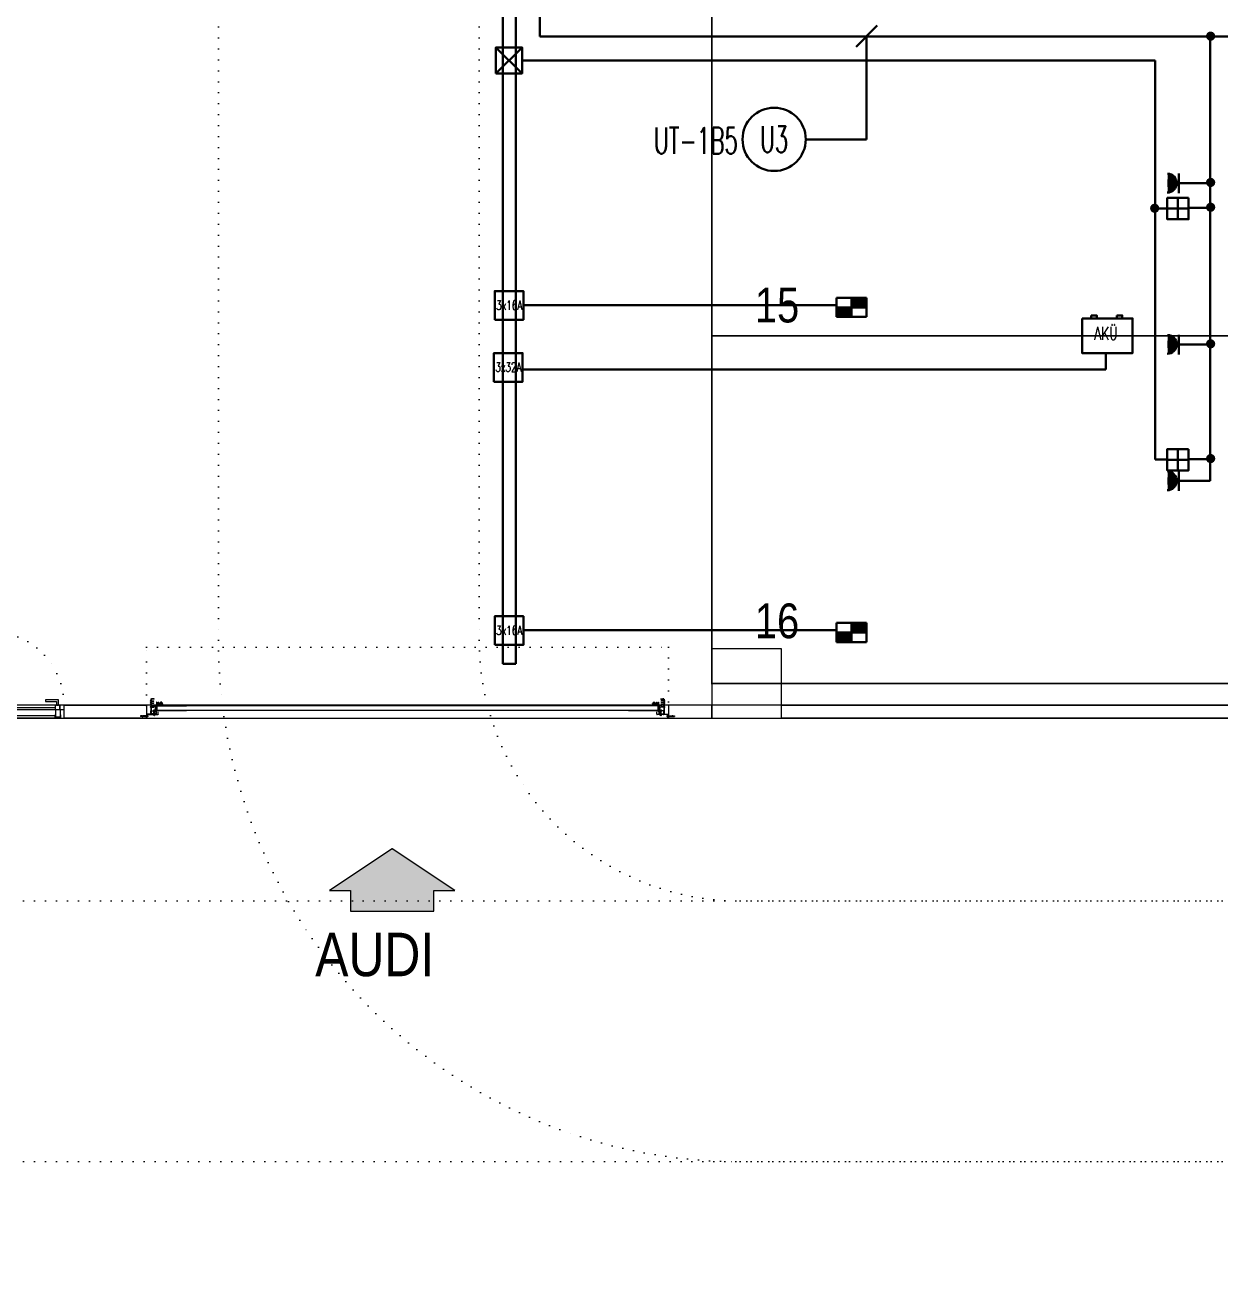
# Model space of a CAD drawing. Header units: metres. Extents: x -13194 to 152406, y -4219 to 19791.
# Drawn here: x 63806 to 65179, y 144 to 1597 of the extents above; entities that cross this region are included whole.
import ezdxf
from ezdxf.enums import TextEntityAlignment as Align

# ---------------------------------------------------------------- set-up
doc = ezdxf.new("R2010")
doc.units = ezdxf.units.M
doc.header["$LTSCALE"] = 100
doc.header["$MEASUREMENT"] = 0
doc.linetypes.add('DOT2', pattern=[0.125, 0, -0.125])
doc.linetypes.add('HIDDEN', pattern=[0.375, 0.25, -0.125])
doc.layers.get('0').update_dxf_attribs({"color": 9, "lineweight": 9})
for name, color, linetype, lineweight in [('00', 9, 'Continuous', 9), ('01', 9, 'Continuous', 9), ('06B', 9, 'Continuous', 9), ('06D', 9, 'Continuous', 9), ('10', 9, 'Continuous', 9), ('15', 9, 'Continuous', 9), ('20', 9, 'DOT2', 9), ('21', 9, 'Continuous', 9), ('30', 41, 'Continuous', 9), ('E-BUSBAR', 7, 'Continuous', 30), ('E-DUVARA MONTE PRİZ KUTUSU', 7, 'Continuous', 30), ('E-EKİPMAN PANOSU', 7, 'Continuous', 30), ('E-KABLO', 7, 'Continuous', 30), ('E-KOMBİNE ETANŞ PRİZ (2x1 FAZ+4x3 FAZ)', 7, 'Continuous', 30), ('E-LINYE', 7, 'Continuous', 30), ('E-UPS PRİZ', 7, 'Continuous', 30)]:
    doc.layers.add(name, color=color, linetype=linetype, lineweight=lineweight)
doc.styles.add('E-YAZI', font='txttw.shx')
doc.styles.add('MuuM_TEXT-STANDART', font='ARIALN.TTF')

# ---------------------------------------------------------------- blocks, each defined once
blk = doc.blocks.new('10_DUVARA MONTE PRİZ KUTUSU')
at = {"layer": 'E-DUVARA MONTE PRİZ KUTUSU', "color": 4}
for p, q in [((24.5, 0), (-24.5, 0)), ((0, 24.5), (0, -24.5))]:
    blk.add_line(p, q, dxfattribs=at)
blk.add_lwpolyline([(-24.5, -24.5), (24.5, -24.5), (24.5, 24.5), (-24.5, 24.5)], close=True, dxfattribs=at)
blk = doc.blocks.new('100_UPS PRİZ')
at = {"layer": 'E-UPS PRİZ', "color": 4}
for p, q in [((-1.22, 2.14), (1.28, 2.14)), ((0, 2.4), (0, 0))]:
    blk.add_line(p, q, dxfattribs=at)
at = {"layer": 'E-UPS PRİZ', "color": 4, "const_width": 1.2}
blk.add_lwpolyline([(-0.6, 3.58, 0.97398), (0.6, 3.58, 0.97398)], format="xyb", dxfattribs=at)
at = {"layer": 'E-UPS PRİZ', "color": 4}
blk.add_arc((0, 3.6), 1.2, 180.7551, 0.7551, dxfattribs=at)
blk = doc.blocks.new('BUSBAR ÇIKIŞ')
at = {"layer": 'E-BUSBAR'}
for p, q in [((-15, 30), (15, 0)), ((-15, 0), (15, 30))]:
    blk.add_line(p, q, dxfattribs=at)
at = {"layer": 'E-BUSBAR', "color": 5}
blk.add_line((-7.5, 30), (7.5, 30), dxfattribs=at)
blk.add_line((-7.5, 30), (7.5, 30), dxfattribs=at)
blk.add_lwpolyline([(-15, 0), (15, 0), (15, 30), (-15, 30)], close=True, dxfattribs=at)
blk = doc.blocks.new('E-3X16A BUSBAR CIKIS KUTUSU')
at = {"layer": 'E-BUSBAR', "color": 30}
blk.add_line((-83, 162), (82, 162), dxfattribs=at)
blk.add_line((-83, 162), (82, 162), dxfattribs=at)
at = {"layer": 'E-BUSBAR', "color": 6}
blk.add_lwpolyline([(-166, -168), (164, -168), (164, 162), (-166, 162)], close=True, dxfattribs=at)
at = {"layer": 'E-BUSBAR', "color": 6, "style": 'E-YAZI', "width": 0.7}
blk.add_text('3x16A', height=105, dxfattribs=at).set_placement((0, 0), align=Align.MIDDLE)
blk = doc.blocks.new('100_EKİPMAN PANOSU')
at = {"layer": 'E-EKİPMAN PANOSU', "color": 4}
for p, q in [((-3.07, 3.95), (3.07, 3.95)), ((-3.07, 0), (-3.07, 3.95)), ((0, 3.95), (0, 0)), ((3.07, 3.95), (3.07, 0)), ((-3.07, 1.97), (3.07, 1.97)), ((3.07, 0), (-3.07, 0))]:
    blk.add_line(p, q, dxfattribs=at)
for points in [[(0, 3.95), (3.07, 3.95), (0, 1.97), (3.07, 1.97)], [(-3.07, 1.97), (0, 1.97), (-3.07, 0), (0, 0)]]:
    blk.add_solid(points, dxfattribs=at)
blk = doc.blocks.new('E-3X32A BUSBAR CIKIS KUTUSU')
at = {"layer": 'E-BUSBAR', "color": 2}
blk.add_line((-83, 162), (82, 162), dxfattribs=at)
blk.add_line((-83, 162), (82, 162), dxfattribs=at)
blk.add_lwpolyline([(-166, -168), (164, -168), (164, 162), (-166, 162)], close=True, dxfattribs=at)
at = {"layer": 'E-BUSBAR', "color": 2, "style": 'E-YAZI', "width": 0.7}
blk.add_text('3x32A', height=105, dxfattribs=at).set_placement((0, 0), align=Align.MIDDLE)
blk = doc.blocks.new('E-AKU SARJ VE ENERJI UNITESI')
at = {"layer": 'E-KOMBİNE ETANŞ PRİZ (2x1 FAZ+4x3 FAZ)', "color": 2}
for points in [[(-290, 399), (290, 399), (290, 0), (-290, 0)], [(-186, 434), (-122, 434), (-122, 399), (-186, 399)], [(108, 434), (172, 434), (172, 399), (108, 399)]]:
    blk.add_lwpolyline(points, close=True, dxfattribs=at)
at = {"layer": 'E-KOMBİNE ETANŞ PRİZ (2x1 FAZ+4x3 FAZ)', "color": 2, "style": 'E-YAZI', "width": 0.7}
blk.add_text('AKÜ', height=147, dxfattribs=at).set_placement((-16, 243), align=Align.MIDDLE)
blk = doc.blocks.new('p-kolon_80x80')
blk.add_lwpolyline([(-40, -40), (40, -40), (40, 40), (-40, 40)], close=True)
blk = doc.blocks.new('1.bod.mimari.elk')
at = {"layer": '01'}
blk.add_blockref('p-kolon_80x80', (8480, -7790), dxfattribs=at)
blk = doc.blocks.new('p-b1 tavan lejant')
at = {"layer": '30'}
blk.add_lwpolyline([(56040, -18570), (56860, -18570), (56860, -21000), (57560, -21000), (57560, -21720), (56860, -21720), (56860, -24200), (68000, -24200), (68000, -24920), (66540, -24920), (66540, -24985), (58340, -24985), (58340, -24900), (56040, -24900)], close=True, dxfattribs=at)
blk.add_lwpolyline([(67240, -24185), (62820, -24185), (62820, -21000)], dxfattribs=at)
blk = doc.blocks.new('p-işyeri')
at = {"color": 0, "const_width": 2}
blk.add_lwpolyline([(200, 0), (200, 700), (-200, 700), (-200, 0)], close=True, dxfattribs=at)
blk = doc.blocks.new('p-seksiyoonel kapı profil')
for p, q in [((-6.6, 4.1), (-6.8, 4.1)), ((-6.8, -13), (-6.8, 4.1)), ((-6.6, -13), (-6.6, 4.1)), ((-6.3, 4.4), (-6.3, 4.6)), ((-6.3, 4.6), (1, 4.6)), ((-6.3, 4.4), (1, 4.4)), ((-1.4, 1.3), (-1.8, 1.6)), ((-1.8, 1.6), (-1.8, -2.4)), ((-1.8, 1.6), (-1.8, -2.4)), ((-1.4, 1.3), (-1.4, -2.4)), ((-1.2, 1.2), (-1.2, -2.4)), ((-0.7, 1.6), (-1, 1.3)), ((-1, 1.3), (-1, -2.4)), ((-0.7, 1.6), (-0.7, -2.4)), ((-0.6, 1.6), (-0.6, -2.4)), ((0, 0), (33.9, 0)), ((0, 0), (0, 0)), ((1, 4.4), (1, 4.6)), ((1.3, 4.1), (1.5, 4.1)), ((1.3, 4.1), (1.3, 1.6)), ((1.5, 1.6), (1.3, 1.6)), ((1.5, 4.1), (1.5, 1.6)), ((-7.8, -4.2), (-7.8, -3.9)), ((-7.5, -3.9), (-7.8, -3.9)), ((-7.5, -4.2), (-7.8, -4.2)), ((-7.8, -4.2), (-7.1, -4.2)), ((-7.8, -4.2), (-7.8, -4.2)), ((-7.8, -6.5), (-7.8, -6.3)), ((-7.5, -6.3), (-7.8, -6.3)), ((-7.5, -6.5), (-7.8, -6.5)), ((-7.8, -6.6), (-7.8, -6.5)), ((-7.8, -6.6), (-7.1, -6.6)), ((-7.8, -8.9), (-7.8, -8.6)), ((-7.5, -8.6), (-7.8, -8.6)), ((-7.5, -8.9), (-7.8, -8.9)), ((-7.8, -8.9), (-7.1, -8.9)), ((-7.8, -8.9), (-7.8, -8.9)), ((-7.8, -11.3), (-7.8, -11)), ((-7.5, -11), (-7.8, -11)), ((-7.5, -11.3), (-7.8, -11.3)), ((-7.8, -11.3), (-7.1, -11.3)), ((-7.8, -11.3), (-7.8, -11.3)), ((-7.5, -3.9), (-6.8, -3.9)), ((-7.5, -4.2), (-7.5, -3.9)), ((-6.8, -4.2), (-7.5, -4.2)), ((-7.5, -6.3), (-6.8, -6.3)), ((-7.5, -6.5), (-7.5, -6.3)), ((-6.8, -6.5), (-7.5, -6.5)), ((-7.5, -8.6), (-6.8, -8.6)), ((-7.5, -8.9), (-7.5, -8.6)), ((-6.8, -8.9), (-7.5, -8.9)), ((-7.5, -11), (-6.8, -11)), ((-7.5, -11.3), (-7.5, -11)), ((-6.8, -11.3), (-7.5, -11.3)), ((-7.1, -3.4), (-6.8, -3.4)), ((-7.1, -3.6), (-7.1, -3.4)), ((-7.1, -3.6), (-7.1, -3.9)), ((-6.8, -3.6), (-7.1, -3.6)), ((-7.1, -4.2), (-7.1, -4.7)), ((-6.8, -4.7), (-7.1, -4.7)), ((-7.1, -5.8), (-6.8, -5.8)), ((-7.1, -6), (-7.1, -5.8)), ((-7.1, -6), (-7.1, -6.3)), ((-6.8, -6), (-7.1, -6)), ((-7.1, -6.5), (-7.1, -7.1)), ((-6.8, -7.1), (-7.1, -7.1)), ((-7.1, -8.1), (-6.8, -8.1)), ((-7.1, -8.4), (-7.1, -8.1)), ((-7.1, -8.4), (-7.1, -8.6)), ((-6.8, -8.4), (-7.1, -8.4)), ((-7.1, -8.9), (-7.1, -9.4)), ((-6.8, -9.4), (-7.1, -9.4)), ((-7.1, -10.5), (-6.8, -10.5)), ((-7.1, -10.7), (-7.1, -10.5)), ((-7.1, -10.7), (-7.1, -11)), ((-6.8, -10.7), (-7.1, -10.7)), ((-7.1, -11.3), (-7.1, -11.8)), ((-6.8, -11.8), (-7.1, -11.8)), ((-6.8, -3.6), (-6.8, -3.4)), ((-6.8, -3.6), (-6.8, -3.9)), ((-6.8, -4.7), (-6.8, -4.2)), ((-6.8, -6), (-6.8, -5.8)), ((-6.8, -6), (-6.8, -6.3)), ((-6.8, -7.1), (-6.8, -6.6)), ((-6.8, -8.4), (-6.8, -8.1)), ((-6.8, -8.4), (-6.8, -8.6)), ((-6.8, -9.4), (-6.8, -8.9)), ((-6.8, -10.7), (-6.8, -10.5)), ((-6.8, -10.7), (-6.8, -11)), ((-6.8, -11.8), (-6.8, -11.3)), ((-6.6, -13), (-6.8, -13)), ((-6.8, -13), (-6.8, -13)), ((-6.6, -3.9), (-3.5, -3.9)), ((-6.6, -4.2), (-3.5, -4.2)), ((-6.6, -6.3), (-3.5, -6.3)), ((-6.6, -6.5), (-3.5, -6.5)), ((-6.6, -8.7), (-3.5, -8.7)), ((-6.6, -8.9), (-3.5, -8.9)), ((-6.6, -11), (-3.5, -11)), ((-6.6, -11.3), (-3.5, -11.3)), ((-6.3, -13.3), (-6.3, -13.5)), ((-3.3, -13.3), (-6.3, -13.3)), ((-3.3, -13.5), (-6.3, -13.5)), ((-6.3, -13.5), (-5.7, -13.5)), ((-6.3, -13.5), (-6.3, -13.5)), ((-3.4, -4.3), (-6, -4.3)), ((-6, -6.1), (-6, -4.3)), ((-6, -4.7), (-6, -4.7)), ((-6, -5.5), (-6, -4.7)), ((-6, -5.7), (-6, -5.5)), ((-6, -5.7), (-6, -5.7)), ((-6, -6.1), (-3.4, -6.1)), ((-5.7, -13.5), (-5.5, -13.5)), ((-5.7, -13.5), (-5.7, -13.5)), ((-5.5, -13.5), (-5.5, -13.5)), ((-3.5, -3.9), (-3.5, -4.2)), ((-3.5, -6.3), (-3.5, -6.5)), ((-3.5, -8.7), (-3.5, -8.9)), ((-3.5, -11), (-3.5, -11.3)), ((-3.4, -6.1), (-3.4, -4.3)), ((-2.1, -4.4), (-3.4, -4.4)), ((-3.4, -6), (-0.6, -6)), ((-3.3, -13.3), (-3.3, -13.5)), ((-2.1, -2.5), (-2.1, -2.4)), ((-2.1, -2.4), (-0.6, -2.4)), ((-2.1, -2.5), (-0.6, -2.5)), ((-2.1, -4.8), (-2.1, -2.5)), ((-2.1, -4.8), (-0.6, -4.8)), ((-1.6, -3.4), (-1.7, -3.6)), ((-1.7, -3.6), (-1.7, -3.7)), ((-1.7, -3.6), (-1.7, -3.8)), ((-1.7, -3.7), (-1.7, -3.9)), ((-1.7, -3.8), (-1.6, -3.9)), ((-1.7, -3.9), (-1.6, -4)), ((-1.4, -3.3), (-1.6, -3.3)), ((-1.6, -3.3), (-1.6, -3.4)), ((-1.6, -3.8), (-1.4, -3.6)), ((-1.6, -3.9), (-1.5, -4)), ((-1.6, -4), (-1.5, -4.1)), ((-1.5, -4), (-1.4, -4)), ((-1.5, -4.1), (-1.4, -4.1)), ((-1.3, -3.2), (-1.4, -3.3)), ((-1.4, -3.3), (-1.4, -3.6)), ((-1.4, -4), (-1.2, -4.1)), ((-1.4, -4.1), (-1.2, -4.1)), ((-1.2, -3.2), (-1.3, -3.2)), ((-1.2, -3.2), (-1.2, -3.5)), ((-1, -3.3), (-1.2, -3.2)), ((-1.2, -4.1), (-1.1, -4)), ((-1.2, -4.1), (-1.1, -4.1)), ((-1.1, -4), (-1, -4)), ((-1.1, -4.1), (-1, -4.1)), ((-1, -3.3), (-1, -3.6)), ((-0.9, -3.3), (-1, -3.3)), ((-1, -3.6), (-0.8, -3.8)), ((-1, -4), (-0.9, -3.9)), ((-1, -4.1), (-0.9, -4)), ((-0.8, -3.4), (-0.9, -3.3)), ((-0.9, -3.9), (-0.8, -3.8)), ((-0.9, -4), (-0.8, -3.9)), ((-0.8, -3.6), (-0.8, -3.4)), ((-0.8, -3.7), (-0.8, -3.6)), ((-0.8, -3.8), (-0.8, -3.6)), ((-0.8, -3.9), (-0.8, -3.7)), ((-0.1, 0), (-0.6, 0)), ((-0.6, -2), (-0.6, 0)), ((-0.6, -0.6), (-0.6, -0.7)), ((-0.6, -1.7), (-0.6, -1.7)), ((-0.6, -2), (-0.1, -2)), ((-0.6, -2), (-0.6, -2.4)), ((-0.6, -2.4), (-0.6, -2.5)), ((-0.6, -2.4), (-0.1, -2.4)), ((-0.6, -2.5), (-0.6, -2.5)), ((-0.6, -3.2), (-0.6, -2.5)), ((-0.6, -2.5), (-0.2, -2.5)), ((-0.6, -4.8), (-0.6, -3.2)), ((-0.6, -3.2), (-0.5, -3.2)), ((-0.6, -5.8), (-0.6, -4.8)), ((-0.6, -4.8), (-0.5, -4.8)), ((-0.6, -4.8), (-0.6, -5.3)), ((-0.1, -5.3), (-0.6, -5.3)), ((-0.6, -9.6), (-0.6, -5.3)), ((-0.6, -5.8), (-0.6, -5.8)), ((-0.6, -6), (-0.6, -5.8)), ((-0.1, -9.6), (-0.6, -9.6)), ((-0.5, -3.2), (-0.4, -3.2)), ((-0.5, -4.8), (-0.5, -3.2)), ((-0.4, -4.8), (-0.5, -4.8)), ((-0.4, -3.1), (-0.3, -2.9)), ((-0.4, -3.2), (-0.4, -3.1)), ((-0.3, -4.8), (-0.4, -4.8)), ((-0.3, -2.7), (-0.2, -2.5)), ((-0.3, -2.9), (-0.3, -2.7)), ((-0.2, -4.8), (-0.3, -4.8)), ((-0.3, -4.8), (-0.3, -4.8)), ((-0.2, -2.5), (-0.2, -2.5)), ((-0.2, -2.5), (-0.1, -2.5)), ((-0.1, -4.8), (-0.2, -4.8)), ((-0.2, -4.8), (-0.2, -4.8)), ((-0.1, -5.8), (-0.2, -5.8)), ((-0.2, -5.8), (0.4, -5.8)), ((-0.1, -0.2), (-0.1, 0)), ((-0.1, -0.2), (0, -0.2)), ((-0.1, -5.3), (-0.1, -0.2)), ((-0.1, -2.5), (-0.1, -2.4)), ((-0.1, -2.5), (-0.1, -2.5)), ((-0.1, -4.8), (-0.1, -4.8)), ((-0.1, -4.8), (-0.1, -4.8)), ((-0.1, -5.3), (0, -5.3)), ((-0.1, -5.8), (-0.1, -5.3)), ((0.4, -5.8), (-0.1, -5.8)), ((0.1, -5.8), (-0.1, -5.8)), ((-0.1, -9.6), (-0.1, -5.8)), ((33.9, 0), (0, 0)), ((0, 0), (0, -0.4)), ((0, -0.4), (0, -0.5)), ((0, -0.5), (0, -0.6)), ((0, -0.6), (0, -0.6)), ((0, -0.6), (0, -0.9)), ((0, -0.9), (0, -0.9)), ((0, -0.9), (0, -0.9)), ((0, -0.9), (0, -1.5)), ((0, -1.5), (0, -1.6)), ((0, -1.6), (0, -2.1)), ((0, -2.1), (0, -2.2)), ((0, -2.2), (0, -2.3)), ((0, -2.3), (0, -2.7)), ((0, -2.7), (0, -3.1)), ((0, -3.1), (0, -3.2)), ((0, -3.2), (0, -3.4)), ((0, -3.4), (0, -4.5)), ((0, -4.5), (0, -4.5)), ((0, -4.5), (0, -4.5)), ((0, -4.5), (0, -4.8)), ((0, -4.8), (0, -4.8)), ((0, -4.8), (0, -4.9)), ((0, -4.9), (0, -5.1)), ((0, -5.1), (0, -5.4)), ((0, -5.4), (33.9, -5.4)), ((0.1, -5.8), (0.1, -5.4)), ((0.1, -5.8), (0.1, -5.9)), ((0.3, -5.8), (0.1, -5.8)), ((0.1, -5.8), (0.2, -5.8)), ((0.4, -5.9), (0.1, -5.9)), ((0.1, -5.9), (0.4, -5.9)), ((0.4, -6.6), (0.1, -6.6)), ((0.1, -7.6), (0.4, -7.6)), ((0.1, -8.7), (0.1, -8.3)), ((0.4, -8.3), (0.1, -8.3)), ((2.2, -8.7), (0.1, -8.7)), ((0.3, -5.8), (0.3, -5.4)), ((0.3, -5.8), (0.4, -5.8)), ((0.4, -5.4), (0.4, -5.5)), ((0.4, -5.8), (0.4, -5.4)), ((0.4, -5.5), (0.4, -5.5)), ((0.4, -5.5), (0.4, -5.6)), ((0.4, -5.6), (0.4, -5.7)), ((0.4, -5.7), (0.4, -5.8)), ((0.4, -8.4), (0.4, -5.8)), ((3.9, -5.8), (0.4, -5.8)), ((0.4, -8.4), (0.4, -5.8)), ((0.4, -5.8), (0.4, -5.8)), ((3.9, -8.4), (0.4, -8.4)), ((0.4, -8.4), (0.4, -8.4)), ((0.9, -7.1), (0.9, -7.2)), ((1, -7.1), (0.9, -7.1)), ((0.9, -7.2), (1, -7.4)), ((1, -7.4), (1.1, -7.6)), ((1.1, -7.6), (1.2, -7.8)), ((1.1, -9.2), (1.1, -8.7)), ((1.2, -9.2), (1.1, -9.2)), ((1.1, -9.2), (1.1, -9.2)), ((1.1, -9.2), (1.2, -9.2)), ((1.1, -9.2), (1.1, -9.2)), ((1.1, -9.2), (1.1, -9.2)), ((1.2, -9.2), (1.1, -9.2)), ((1.3, -6.8), (1.2, -7)), ((1.2, -7), (1.2, -7.2)), ((1.2, -7.2), (1.3, -7.4)), ((1.2, -7.8), (1.3, -8)), ((1.2, -9.2), (1.2, -8.7)), ((1.2, -9.2), (1.4, -9.2)), ((1.4, -9.2), (1.2, -9.2)), ((1.6, -9.2), (1.2, -9.2)), ((1.2, -9.2), (1.2, -9.2)), ((1.4, -6.4), (1.3, -6.6)), ((1.3, -6.6), (1.3, -6.8)), ((1.3, -7.1), (1.4, -6.9)), ((1.4, -7.3), (1.3, -7.1)), ((1.3, -7.4), (1.3, -7.6)), ((1.3, -7.6), (1.5, -7.8)), ((1.3, -8), (1.5, -8.1)), ((1.6, -6.2), (1.4, -6.4)), ((1.6, -6.5), (1.4, -6.6)), ((1.4, -6.7), (1.4, -6.6)), ((1.4, -6.6), (1.5, -6.9)), ((1.5, -6.6), (1.4, -6.6)), ((1.4, -6.9), (1.4, -6.7)), ((1.4, -6.9), (1.4, -6.7)), ((1.4, -7.1), (1.4, -6.9)), ((1.4, -7.3), (1.4, -7.1)), ((1.5, -7.5), (1.4, -7.3)), ((1.4, -7.5), (1.4, -7.3)), ((1.5, -7.7), (1.4, -7.5)), ((1.4, -9.2), (1.7, -9.2)), ((1.4, -9.2), (1.4, -9.2)), ((1.6, -9.2), (1.4, -9.2)), ((1.5, -6.5), (1.7, -6.3)), ((1.5, -6.6), (1.6, -6.5)), ((1.5, -6.6), (1.5, -6.5)), ((1.5, -6.6), (1.6, -6.5)), ((1.5, -6.9), (1.5, -6.6)), ((1.5, -6.9), (1.5, -7.2)), ((1.6, -7.1), (1.5, -6.9)), ((1.5, -7.2), (1.5, -7.2)), ((1.5, -7.2), (1.5, -7.5)), ((1.5, -7.7), (1.5, -7.5)), ((1.5, -7.5), (1.5, -7.8)), ((1.5, -7.7), (1.5, -7.7)), ((1.5, -7.8), (1.6, -8)), ((1.6, -7.8), (1.5, -7.8)), ((1.5, -7.8), (1.8, -7.9)), ((1.5, -8.1), (1.7, -8.2)), ((1.7, -6.1), (1.6, -6.2)), ((1.6, -6.5), (1.7, -6.3)), ((1.6, -6.5), (2, -6.3)), ((1.9, -6.3), (1.6, -6.5)), ((1.6, -6.8), (1.7, -6.7)), ((1.6, -6.9), (1.6, -6.8)), ((1.6, -7.1), (1.6, -6.9)), ((1.6, -7.2), (1.6, -7.1)), ((1.6, -7.2), (1.6, -7.1)), ((1.6, -7.5), (1.6, -7.2)), ((1.6, -7.3), (1.6, -7.2)), ((1.6, -7.4), (1.6, -7.3)), ((1.7, -7.6), (1.6, -7.4)), ((1.6, -7.8), (1.6, -7.5)), ((1.7, -7.9), (1.6, -7.8)), ((1.7, -7.9), (1.6, -7.8)), ((1.9, -7.9), (1.6, -7.8)), ((1.6, -8), (1.8, -8.1)), ((1.7, -9.2), (1.6, -9.2)), ((1.9, -6), (1.7, -6.1)), ((1.7, -6.3), (1.9, -6.2)), ((1.7, -6.3), (1.8, -6.2)), ((1.7, -6.6), (1.8, -6.4)), ((1.7, -6.7), (1.7, -6.6)), ((1.8, -7.7), (1.7, -7.6)), ((1.9, -8), (1.7, -7.9)), ((1.8, -8), (1.7, -7.9)), ((1.7, -8.2), (1.9, -8.3)), ((1.7, -9.2), (1.7, -8.7)), ((1.7, -9.2), (1.9, -9.2)), ((1.9, -9.2), (1.7, -9.2)), ((2, -9.2), (1.7, -9.2)), ((1.8, -6.2), (2, -6.1)), ((1.8, -6.4), (1.9, -6.4)), ((1.8, -7.8), (1.8, -7.7)), ((1.9, -7.9), (1.8, -7.8)), ((1.8, -7.9), (2.1, -8)), ((2, -8.1), (1.8, -8)), ((1.8, -8.1), (1.9, -8.2)), ((2.1, -5.9), (1.9, -6)), ((1.9, -6.2), (2.1, -6.1)), ((2, -6.2), (1.9, -6.3)), ((1.9, -6.4), (2, -6.3)), ((2, -7.9), (1.9, -7.9)), ((2.1, -8), (1.9, -7.9)), ((2.1, -8.1), (1.9, -8)), ((1.9, -8.2), (2.1, -8.3)), ((1.9, -8.3), (2.1, -8.3)), ((2.1, -9.2), (1.9, -9.2)), ((1.9, -9.2), (1.9, -9.2)), ((2, -9.2), (1.9, -9.2)), ((2.4, -5.9), (2, -6.2)), ((2, -6.1), (2.2, -6)), ((2, -6.3), (2.1, -6.2)), ((2, -6.3), (2.1, -6.2)), ((2, -6.9), (2.1, -6.8)), ((2.1, -6.9), (2, -7.1)), ((2, -7.1), (2, -6.9)), ((2, -7.1), (2, -7.2)), ((2, -7.2), (2, -7.1)), ((2, -7.2), (2.1, -7.3)), ((2, -7.4), (2, -7.2)), ((2.1, -7.5), (2, -7.4)), ((2.1, -8), (2, -7.9)), ((2.2, -8.2), (2, -8.1)), ((2.1, -9.2), (2, -9.2)), ((2.3, -5.9), (2.1, -5.9)), ((2.1, -6.2), (2.4, -5.9)), ((2.1, -6.1), (2.3, -6)), ((2.1, -6.2), (2.2, -6.1)), ((2.1, -6.8), (2.2, -6.6)), ((2.3, -6.7), (2.1, -6.8)), ((2.1, -6.8), (2.1, -6.9)), ((2.1, -7.3), (2.2, -7.5)), ((2.3, -7.6), (2.1, -7.5)), ((2.1, -8), (2.1, -8)), ((2.1, -8), (2.1, -8)), ((2.1, -8), (2.4, -8.1)), ((2.4, -8.1), (2.1, -8)), ((2.3, -8), (2.1, -8)), ((2.3, -8.2), (2.1, -8.1)), ((2.1, -8.3), (2.4, -8.3)), ((2.1, -8.3), (2.2, -8.3)), ((2.1, -9.2), (2.1, -8.7)), ((2.1, -9.2), (2.1, -9.2)), ((2.2, -6), (2.3, -6)), ((2.2, -6.1), (2.3, -6.1)), ((2.2, -6.6), (2.3, -6.5)), ((2.2, -7.5), (2.3, -7.5)), ((2.5, -8.2), (2.2, -8.2)), ((2.2, -8.7), (2.2, -8.4)), ((4.6, -8.7), (2.2, -8.7)), ((2.4, -5.9), (2.3, -5.9)), ((2.3, -6), (2.3, -6)), ((2.3, -6.1), (2.5, -6.1)), ((2.3, -6.5), (2.5, -6.5)), ((2.5, -6.6), (2.3, -6.6)), ((2.4, -6.6), (2.3, -6.7)), ((2.3, -7.5), (2.5, -7.6)), ((2.3, -7.6), (2.5, -7.6)), ((2.4, -7.7), (2.3, -7.6)), ((2.4, -8.1), (2.3, -8)), ((2.5, -8.2), (2.3, -8.2)), ((2.5, -5.9), (2.4, -5.9)), ((2.4, -5.9), (2.4, -5.9)), ((2.4, -5.9), (2.7, -6.1)), ((2.5, -6.6), (2.4, -6.6)), ((2.6, -7.7), (2.4, -7.7)), ((2.4, -8.1), (2.6, -8.2)), ((2.7, -8.2), (2.4, -8.1)), ((2.5, -8.1), (2.4, -8.1)), ((2.4, -8.3), (2.6, -8.3)), ((2.7, -5.9), (2.5, -5.9)), ((2.5, -6), (2.7, -6)), ((2.5, -6.1), (2.6, -6.1)), ((2.5, -6.5), (2.6, -6.5)), ((2.5, -6.5), (2.5, -6.5)), ((2.5, -6.5), (2.7, -6.6)), ((2.5, -6.5), (2.6, -6.5)), ((2.5, -6.5), (2.6, -6.5)), ((2.7, -6.6), (2.5, -6.6)), ((2.7, -6.6), (2.5, -6.6)), ((2.5, -7.6), (2.7, -7.6)), ((2.5, -7.6), (2.6, -7.6)), ((2.7, -7.6), (2.5, -7.7)), ((2.6, -7.7), (2.5, -7.7)), ((2.5, -7.7), (2.5, -7.7)), ((2.6, -7.7), (2.5, -7.7)), ((2.7, -8.1), (2.5, -8.1)), ((2.5, -8.2), (2.5, -8.2)), ((2.6, -6.1), (2.7, -6.1)), ((2.6, -6.5), (2.8, -6.6)), ((2.6, -6.5), (2.8, -6.5)), ((2.6, -6.5), (2.7, -6.5)), ((2.6, -7.6), (2.8, -7.5)), ((2.8, -7.6), (2.6, -7.7)), ((2.8, -7.6), (2.6, -7.7)), ((2.7, -7.7), (2.6, -7.7)), ((2.7, -8.2), (2.6, -8.2)), ((2.6, -8.3), (2.7, -8.3)), ((2.9, -6), (2.7, -5.9)), ((2.7, -6), (2.9, -6.1)), ((2.7, -6.1), (2.9, -6.1)), ((2.7, -6.1), (3, -6.2)), ((2.7, -6.5), (2.9, -6.6)), ((2.7, -6.6), (2.7, -6.6)), ((2.8, -6.7), (2.7, -6.6)), ((2.7, -6.6), (2.8, -6.7)), ((2.8, -7.5), (2.7, -7.6)), ((2.7, -7.6), (2.7, -7.6)), ((2.9, -7.6), (2.7, -7.7)), ((2.8, -8.1), (2.7, -8.1)), ((2.9, -8.2), (2.7, -8.3)), ((2.8, -8.2), (2.7, -8.2)), ((2.7, -8.3), (2.7, -8.3)), ((2.8, -6.5), (2.9, -6.6)), ((2.8, -6.7), (2.8, -6.6)), ((2.8, -6.6), (2.9, -6.7)), ((2.9, -6.8), (2.8, -6.7)), ((2.8, -6.7), (2.9, -6.7)), ((2.9, -7.4), (2.8, -7.5)), ((2.8, -7.6), (2.8, -7.5)), ((2.8, -7.5), (2.8, -7.5)), ((2.8, -7.5), (2.9, -7.5)), ((2.9, -7.5), (2.8, -7.6)), ((2.9, -7.5), (2.8, -7.6)), ((3.1, -7.9), (2.8, -8.2)), ((2.9, -8), (2.8, -8.1)), ((2.9, -8.1), (2.8, -8.2)), ((3.1, -6.1), (2.9, -6)), ((2.9, -6.1), (3.1, -6.2)), ((2.9, -6.1), (3, -6.2)), ((2.9, -6.6), (3, -6.7)), ((2.9, -6.6), (3, -6.7)), ((2.9, -6.7), (3, -6.8)), ((3, -6.9), (2.9, -6.8)), ((2.9, -7.5), (3, -7.3)), ((3, -7.4), (2.9, -7.5)), ((3, -7.4), (2.9, -7.5)), ((3, -7.5), (2.9, -7.6)), ((3.3, -8), (2.9, -8.2)), ((3.1, -8), (2.9, -8.1)), ((3, -8), (2.9, -8)), ((3, -6.2), (3.1, -6.2)), ((3, -6.2), (3, -6.2)), ((3, -6.2), (3.3, -6.3)), ((3, -6.7), (3.1, -6.9)), ((3, -6.7), (3, -6.9)), ((3, -6.8), (3.1, -6.9)), ((3, -7.1), (3, -6.9)), ((3, -6.9), (3.1, -7)), ((3, -7.2), (3, -7.1)), ((3.1, -7.1), (3, -7.3)), ((3, -7.3), (3, -7.2)), ((3.1, -7.2), (3, -7.4)), ((3, -7.3), (3, -7.4)), ((3.1, -7.4), (3, -7.5)), ((3.1, -7.9), (3, -8)), ((3.2, -6.2), (3.1, -6.1)), ((3.1, -6.2), (3.3, -6.3)), ((3.1, -6.2), (3.2, -6.3)), ((3.1, -6.9), (3.1, -7.1)), ((3.1, -6.9), (3.2, -7)), ((3.2, -7), (3.1, -7.2)), ((3.1, -7), (3.1, -7.2)), ((3.1, -7.2), (3.1, -7.4)), ((3.2, -7.8), (3.1, -7.9)), ((3.3, -7.8), (3.1, -7.9)), ((3.3, -7.9), (3.1, -8)), ((3.2, -6.3), (3.3, -6.4)), ((3.3, -7.7), (3.2, -7.8)), ((3.3, -6.2), (3.4, -6.4)), ((3.3, -6.3), (3.5, -6.4)), ((3.3, -6.4), (3.4, -6.5)), ((3.4, -7.6), (3.3, -7.7)), ((3.6, -7.6), (3.3, -7.8)), ((3.5, -7.7), (3.3, -8)), ((3.4, -7.8), (3.3, -7.9)), ((3.4, -6.5), (3.4, -6.6)), ((3.4, -6.6), (3.5, -6.7)), ((3.5, -7.5), (3.4, -7.6)), ((3.5, -6.4), (3.5, -6.7)), ((3.5, -6.5), (3.6, -6.9)), ((3.5, -6.7), (3.6, -6.9)), ((3.5, -6.7), (3.5, -6.9)), ((3.5, -6.7), (3.6, -7)), ((3.5, -6.9), (3.6, -7)), ((3.6, -7.3), (3.5, -7.4)), ((3.5, -7.4), (3.5, -7.5)), ((3.5, -7.6), (3.5, -7.7)), ((3.6, -6.9), (3.6, -7.3)), ((3.6, -6.9), (3.6, -7.1)), ((3.6, -7), (3.6, -7.1)), ((3.6, -7), (3.6, -7)), ((3.6, -7), (3.6, -7.3)), ((3.6, -7.1), (3.6, -7.2)), ((3.6, -7.1), (3.6, -7.3)), ((3.6, -7.3), (3.6, -7.4)), ((3.6, -7.3), (3.6, -7.6)), ((3.9, -5.5), (3.9, -5.4)), ((3.9, -5.6), (3.9, -5.5)), ((3.9, -5.5), (3.9, -5.5)), ((3.9, -5.7), (3.9, -5.6)), ((3.9, -5.8), (3.9, -5.7)), ((3.9, -8.4), (3.9, -5.8)), ((3.9, -5.8), (4, -5.8)), ((3.9, -7.6), (6.1, -7.6)), ((3.9, -8.3), (6.1, -8.3)), ((3.9, -9.2), (3.9, -8.7)), ((3.9, -9.2), (4, -9.2)), ((4, -9.2), (3.9, -9.2)), ((4.1, -9.2), (3.9, -9.2)), ((4, -5.8), (4, -5.4)), ((4, -5.8), (4, -7.6)), ((8.9, -5.8), (4, -5.8)), ((4.1, -9.2), (4, -9.2)), ((4, -9.2), (4.1, -9.2)), ((4, -9.2), (4, -9.2)), ((4.1, -9.2), (4.1, -8.7)), ((4.1, -9.2), (4.4, -9.2)), ((4.4, -9.2), (4.1, -9.2)), ((4.6, -9.2), (4.1, -9.2)), ((4.1, -9.2), (4.1, -9.2)), ((4.4, -9.2), (4.6, -9.2)), ((4.4, -9.2), (4.4, -9.2)), ((4.6, -9.2), (4.4, -9.2)), ((4.6, -8.3), (4.6, -9.7)), ((5.7, -9.7), (4.6, -9.7)), ((5.7, -9.7), (5.7, -8.3)), ((5.9, -8.7), (5.7, -8.7)), ((5.9, -8.7), (5.9, -8.3)), ((6.1, -7.6), (6.1, -8.3)), ((6.1, -7.6), (6.6, -7.6)), ((6.1, -8.3), (6.6, -8.3)), ((6.3, -7.6), (6.3, -5.8)), ((8, -5.8), (6.6, -5.8)), ((6.6, -5.8), (8.1, -5.8)), ((6.6, -7.6), (6.6, -8.3)), ((6.8, -5.8), (6.8, -5.9)), ((7.8, -5.9), (6.8, -5.9)), ((6.8, -5.9), (7.8, -5.9)), ((7.8, -5.9), (7.8, -5.8)), ((8.9, -5.8), (8.9, -5.4))]:
    blk.add_line(p, q)
for centre, radius, start, end in [((-6.3, 4.1), 0.473, 90, 180), ((-6.3, 4.1), 0.236, 90, 180), ((-1.2, 1.5), 0.295, 225, 269.1856), ((-1.2, 1.5), 0.295, 270.3711, 314.3764), ((1, 4.1), 0.473, 0, 90), ((1, 4.1), 0.236, 0, 90), ((-6.8, -3.9), 0.0295, 180, 258.463), ((-6.8, -4.2), 0.0295, 101.537, 180), ((-6.8, -6.3), 0.0295, 180, 258.463), ((-6.8, -6.6), 0.0295, 101.537, 180), ((-6.8, -8.6), 0.0295, 180, 258.463), ((-6.8, -8.9), 0.0295, 101.537, 180), ((-6.8, -11), 0.0295, 180, 258.463), ((-6.8, -11.3), 0.0295, 101.537, 180), ((-6.3, -13), 0.473, 180, 270), ((-6.3, -13), 0.473, 180, 270), ((-6.3, -13), 0.236, 180, 270), ((-1.2, -3.8), 0.295, 90.8144, 135), ((-1.2, -3.8), 0.295, 45.6236, 89.6289), ((-0.1, -5.3), 0.472, 180, 270), ((-0.1, -5.8), 0.0295, 180, 270), ((0.1, -7.1), 0.502, 90, 116.3511), ((0.1, -7.1), 0.502, 243.6489, 270), ((0.1, -5.9), 0.0177, 180, 270), ((6.6, -5.8), 0.0295, 180, 270), ((6.8, -5.9), 0.0177, 180, 270), ((7.8, -5.9), 0.0177, 270, 0), ((8, -5.8), 0.0295, 270, 0)]:
    blk.add_arc(centre, radius, start, end)
blk = doc.blocks.new('çelik dübel')
at = {"layer": '10', "linetype": 'HIDDEN', "ltscale": 7}
for p, q in [((-87, -2), (-85, 2)), ((-85, -6), (-85, 2)), ((-68, 2), (-85, 2)), ((-75, -6), (-75, 2)), ((-70, -6), (-70, 2)), ((-68, 3), (-58, 2)), ((-68, -7), (-68, 3)), ((-58, -6), (-58, 2)), ((-53, 2), (-58, 2)), ((-8, 2), (-58, 2)), ((-53, -6), (-53, 2)), ((-25, -6), (-25, 2)), ((-25, -6), (-24, 2)), ((-23, -6), (-22, 2)), ((-21, -6), (-20, 2)), ((-19, -6), (-18, 2)), ((-17, -6), (-16, 2)), ((-85, -6), (-87, -2)), ((-68, -6), (-85, -6)), ((-68, -7), (-58, -6)), ((-53, -5), (-58, -5)), ((-8, -6), (-58, -6))]:
    blk.add_line(p, q, dxfattribs=at)
at = {"layer": '10', "linetype": 'Continuous'}
for p, q in [((-15, -6), (-14, 2)), ((-13, -6), (-12, 2)), ((-11, -6), (-10, 1)), ((-10, -9), (-10, 5)), ((-9, 5), (-10, 5)), ((-9, -9), (-9, 5)), ((-8, 2), (-8, 3)), ((-8, -4), (-8, 0)), ((-5, 4), (-7, 4)), ((-5, 1), (-7, 1)), ((-4, 2), (-4, 3)), ((-1, 2), (-4, 2)), ((-4, -4), (-4, 0)), ((-3, -6), (-2, 2)), ((-1, -6), (0, 1)), ((0, -5), (0, 1)), ((-9, -9), (-10, -9)), ((-8, -6), (-8, -7)), ((-5, -5), (-7, -5)), ((-5, -8), (-7, -8)), ((-4, -6), (-4, -7)), ((-1, -6), (-4, -6))]:
    blk.add_line(p, q, dxfattribs=at)
at = {"layer": '10', "color": 4}
for p, q in [((-10, 3), (-10, 5)), ((-10, -7), (-10, -9))]:
    blk.add_line(p, q, dxfattribs=at)
at = {"layer": '10', "linetype": 'HIDDEN'}
for points in [[(-68, 1), (-67, 0), (-67, 0), (-67, 0), (-66, -1), (-66, -1), (-66, -2), (-65, -2), (-65, -3), (-65, -3), (-65, -3), (-65, -3), (-64, -4), (-64, -4), (-64, -3), (-64, -3), (-63, -3), (-63, -3), (-63, -3), (-63, -2), (-62, -2), (-62, -2), (-62, -1), (-62, -1), (-61, -1), (-61, -1), (-61, -1), (-61, 0), (-61, 0), (-60, -1), (-60, -1), (-60, -1), (-60, -1), (-60, -1), (-60, -2), (-59, -2), (-59, -3), (-59, -3), (-59, -3), (-58, -3), (-58, -3)], [(-68, 0), (-68, 0), (-68, 0), (-68, -1), (-68, -1), (-68, -1), (-68, -1), (-68, -1), (-68, -1), (-68, -1), (-68, -1), (-68, -1), (-67, -1), (-67, -1), (-67, -1), (-67, -1), (-67, -1), (-67, -1), (-67, -1), (-67, -1), (-67, -1), (-67, -1), (-67, -1), (-67, -1), (-67, -1), (-67, -1), (-67, -1), (-67, -2), (-67, -2), (-67, -2), (-67, -2), (-67, -2), (-67, -2), (-67, -2), (-67, -2), (-67, -2), (-67, -2), (-67, -2), (-67, -2), (-67, -2), (-67, -2), (-67, -2), (-67, -2), (-66, -2), (-66, -3), (-66, -3), (-66, -3), (-66, -3), (-66, -3), (-66, -3), (-66, -3), (-66, -3), (-66, -3), (-66, -3), (-66, -3), (-66, -3), (-66, -3), (-66, -3), (-66, -3), (-66, -3), (-66, -3), (-66, -4), (-66, -4), (-66, -4), (-66, -4), (-66, -4), (-66, -4), (-66, -4), (-66, -4), (-66, -4), (-66, -4), (-66, -4), (-65, -4), (-65, -4), (-65, -4), (-65, -4), (-65, -4), (-65, -4), (-65, -4), (-65, -4), (-65, -4), (-65, -4), (-65, -4), (-65, -4), (-65, -4), (-65, -4), (-65, -5), (-65, -5), (-65, -5), (-64, -5), (-64, -5), (-64, -5), (-64, -5), (-64, -5), (-64, -5), (-64, -5), (-64, -5), (-64, -5), (-64, -5), (-64, -4), (-64, -4), (-64, -4), (-64, -4), (-64, -4), (-64, -4), (-63, -4), (-63, -4), (-63, -4), (-63, -4), (-63, -4), (-63, -4), (-63, -4), (-63, -4), (-63, -4), (-63, -4), (-63, -4), (-63, -4), (-63, -4), (-63, -4), (-63, -4), (-63, -4), (-63, -4), (-63, -4), (-63, -4), (-63, -4), (-63, -4), (-63, -4), (-63, -4), (-63, -4), (-62, -4), (-62, -4), (-62, -3), (-62, -3), (-62, -3), (-62, -3), (-62, -3), (-62, -3), (-62, -3), (-62, -3), (-62, -3), (-62, -3), (-62, -3), (-62, -3), (-62, -3), (-62, -3), (-62, -3), (-62, -3), (-62, -3), (-62, -3), (-62, -3), (-62, -3), (-62, -3), (-62, -3), (-62, -3), (-62, -3), (-62, -3), (-62, -2), (-61, -2), (-61, -2), (-61, -2), (-61, -2), (-61, -2), (-61, -2), (-61, -2), (-61, -2), (-61, -2), (-61, -2), (-61, -2), (-61, -2), (-61, -2), (-61, -2), (-61, -2), (-61, -2), (-61, -2), (-61, -2), (-61, -2), (-61, -2), (-61, -2), (-61, -2), (-61, -2), (-61, -2), (-61, -2), (-61, -2), (-61, -2), (-61, -2), (-61, -2), (-61, -2), (-61, -2), (-61, -2), (-61, -2), (-61, -2), (-61, -2), (-61, -2), (-61, -2), (-61, -2), (-61, -2), (-61, -2), (-61, -2), (-61, -2), (-61, -2), (-60, -2), (-60, -2), (-60, -2), (-60, -2), (-60, -3), (-60, -3), (-60, -3), (-60, -3), (-60, -3), (-60, -3), (-60, -3), (-60, -3), (-60, -3), (-60, -3), (-60, -3), (-60, -3), (-60, -3), (-60, -3), (-60, -3), (-60, -3), (-60, -3), (-60, -3), (-60, -4), (-60, -4), (-60, -4), (-60, -4), (-60, -4), (-60, -4), (-59, -4), (-59, -4), (-59, -4), (-59, -4), (-59, -4), (-59, -4), (-59, -4), (-59, -4), (-59, -4), (-59, -4), (-58, -4), (-58, -4), (-58, -5)]]:
    blk.add_lwpolyline(points, dxfattribs=at)
at = {"layer": '10', "linetype": 'Continuous'}
for centre, start, end in [((-7, 3), 90, 180), ((-7, 2), 180, 270), ((-7, 0), 90, 180), ((-5, 3), 0, 90), ((-5, 2), 270, 0), ((-5, 0), 0, 90), ((-1, 1), 0, 90), ((-7, -4), 180, 270), ((-7, -6), 90, 180), ((-7, -7), 180, 270), ((-5, -4), 270, 0), ((-5, -6), 0, 90), ((-5, -7), 270, 0), ((-1, -5), 270, 0)]:
    blk.add_arc(centre, 1, start, end, dxfattribs=at)
blk = doc.blocks.new('dsa')
at = {"layer": '10'}
for p, q in [((61905.8, 2715.5, 0), (61905.8, 2715.2, 0)), ((61905.8, 2715.2, 0), (61907.6, 2715.2, 0)), ((61905.8, 2710.3, 0), (61907.6, 2710.3, 0)), ((61905.8, 2710, 0), (61905.8, 2710.3, 0)), ((61907.4, 2715.6, 0), (61906, 2715.6, 0)), ((61907.4, 2709.9, 0), (61906, 2709.9, 0)), ((61906.2, 2715.8, 0), (61906.3, 2715.9, 0)), ((61906.2, 2715.8, 0), (61907.2, 2715.8, 0)), ((61906.2, 2715.8, 0), (61906.2, 2715.8, 0)), ((61906.2, 2715.8, 0), (61906.2, 2715.8, 0)), ((61906.2, 2715.7, 0), (61906.2, 2715.8, 0)), ((61906.2, 2715.6, 0), (61907.2, 2715.7, 0)), ((61906.2, 2715.6, 0), (61906.2, 2715.7, 0)), ((61906.2, 2715.7, 0), (61906.2, 2715.7, 0)), ((61906.2, 2715.6, 0), (61906.2, 2715.6, 0)), ((61906.2, 2715.6, 0), (61906.2, 2715.6, 0)), ((61906.2, 2715.2, 0), (61907.2, 2715.2, 0)), ((61906.2, 2715.1, 0), (61906.2, 2715.2, 0)), ((61906.2, 2715, 0), (61906.2, 2710.5, 0)), ((61906.2, 2710.3, 0), (61907.2, 2710.3, 0)), ((61906.2, 2710.3, 0), (61906.2, 2710.3, 0)), ((61906.7, 2715.9, 0), (61906.3, 2715.9, 0)), ((61906.3, 2715.5, 0), (61906.3, 2715.2, 0)), ((61906.3, 2710, 0), (61906.3, 2710.3, 0)), ((61906.7, 2715.9, 0), (61907.1, 2715.9, 0)), ((61907.2, 2715.8, 0), (61907.1, 2715.9, 0)), ((61907.1, 2715.5, 0), (61907.1, 2715.2, 0)), ((61907.1, 2715.5, 0), (61907.1, 2715.5, 0)), ((61907.1, 2709.9, 0), (61907.1, 2710.3, 0)), ((61907.1, 2709.9, 0), (61907.1, 2710, 0)), ((61907.2, 2715.8, 0), (61907.2, 2715.7, 0)), ((61907.2, 2715.8, 0), (61907.2, 2715.8, 0)), ((61907.2, 2715.8, 0), (61907.2, 2715.8, 0)), ((61907.2, 2715.8, 0), (61907.2, 2715.8, 0)), ((61907.2, 2715.7, 0), (61907.2, 2715.7, 0)), ((61907.2, 2715.7, 0), (61907.2, 2715.7, 0)), ((61907.2, 2715.7, 0), (61907.2, 2715.6, 0)), ((61907.2, 2715.6, 0), (61907.2, 2715.6, 0)), ((61907.2, 2715.2, 0), (61907.2, 2715.1, 0)), ((61907.2, 2715.2, 0), (61907.2, 2715.1, 0)), ((61907.2, 2710.5, 0), (61907.2, 2715, 0)), ((61907.2, 2710.5, 0), (61907.2, 2715, 0)), ((61907.2, 2710.3, 0), (61907.2, 2710.3, 0)), ((61907.2, 2710.3, 0), (61907.2, 2710.3, 0)), ((61907.6, 2715.2, 0), (61907.6, 2715.5, 0)), ((61907.6, 2710.3, 0), (61907.6, 2710, 0))]:
    blk.add_line(p, q, dxfattribs=at)
at = {"layer": '10', "lineweight": 9}
blk.add_line((61906.5, 2715.6, 0), (61906.5, 2715.6, 0), dxfattribs=at)
blk.add_line((61906.5, 2715.6, 0), (61906.5, 2715.6, 0), dxfattribs=at)
at = {"layer": '10', "elevation": 0}
blk.add_lwpolyline([(61898, 2714.5), (61898, 2719.2), (61898.5, 2719.2), (61898.5, 2715.4, 0.414214), (61898.9, 2715), (61909, 2715), (61909, 2714.5), (61898, 2714.5)], format="xyb", dxfattribs=at)
for points in [[(61907.9, 2715), (61905.5, 2715), (61905.5, 2715.1), (61907.9, 2715.1)], [(61907.9, 2710.5), (61905.5, 2710.5), (61905.5, 2710.3), (61907.9, 2710.3)]]:
    blk.add_lwpolyline(points, close=True, dxfattribs=at)
for points in [[(61906.2, 2715.1), (61906.2, 2715.2)], [(61906.2, 2715), (61906.2, 2710.5)], [(61906.2, 2710.3), (61906.2, 2710.3)]]:
    blk.add_lwpolyline(points, dxfattribs=at)
at = {"layer": '10'}
for centre, radius, start, end in [((61906, 2715.3, 0), 0.315, 45.8497, 134.1503), ((61906, 2710.2, 0), 0.315, 225.8497, 314.1503), ((61906.7, 2714.5, 0), 1.12, 66.8701, 113.1299), ((61906.7, 2714.5, 0), 1.12, 66.8701, 113.1299), ((61906.7, 2711, 0), 1.12, 246.8701, 293.1299), ((61906.7, 2711, 0), 1.12, 246.8701, 293.1299), ((61907.4, 2715.3, 0), 0.313, 45.449, 134.551), ((61907.4, 2710.2, 0), 0.313, 225.449, 314.551)]:
    blk.add_arc(centre, radius, start, end, dxfattribs=at)
at = {"color": 7, "extrusion": (0, 0, -1), "xscale": -0.1000000000058208, "yscale": 0.1000000000058208, "zscale": -0.1000000000058208}
blk.add_blockref('çelik dübel', (-61899.5, 2717.1, 0), dxfattribs=at)
blk = doc.blocks.new('K-SE-01')
at = {"layer": '10'}
for points in [[(-682.7, 15), (-154.3, 15)], [(-682.7, 9.6), (-154.3, 9.6)]]:
    blk.add_lwpolyline(points, dxfattribs=at)
for points in [[(-703.7, 5.5), (-703.7, 9.5), (-697.7, 9.5), (-697.7, 5.5)], [(-703.5, 5.7), (-703.5, 9.3), (-697.9, 9.3), (-697.9, 5.7)], [(-113.7, 5.5), (-113.7, 9.5), (-119.7, 9.5), (-119.7, 5.5)], [(-113.9, 5.7), (-113.9, 9.3), (-119.5, 9.3), (-119.5, 5.7)]]:
    blk.add_lwpolyline(points, close=True, dxfattribs=at)
at = {"layer": '10', "elevation": 0}
for points in [[(-703.7, 5.5), (-703.7, 9.5), (-697.7, 9.5), (-697.7, 5.5)], [(-703.5, 5.7), (-703.5, 9.3), (-697.9, 9.3), (-697.9, 5.7)], [(-113.7, 5.5), (-113.7, 9.5), (-119.7, 9.5), (-119.7, 5.5)], [(-113.9, 5.7), (-113.9, 9.3), (-119.5, 9.3), (-119.5, 5.7)]]:
    blk.add_lwpolyline(points, close=True, dxfattribs=at)
at = {"layer": '20'}
blk.add_lwpolyline([(-108.7, 2.7), (-108.7, 82.7), (-708.7, 82.7), (-708.7, 2.7)], dxfattribs=at)
at = {"layer": '10', "xscale": -1, "rotation": 180}
for name, p in [('p-seksiyoonel kapı profil', (-696.9, 9.6)), ('dsa', (-62606.6, 2720, 0))]:
    blk.add_blockref(name, p, dxfattribs=at)
at = {"layer": '10', "rotation": 180}
for name, p in [('p-seksiyoonel kapı profil', (-120.5, 9.6)), ('dsa', (61789.3, 2720, 0))]:
    blk.add_blockref(name, p, dxfattribs=at)
blk = doc.blocks.new('0-OK 2')
at = {"true_color": 0x4f4f4f}
blk.add_hatch(color=251, dxfattribs=at).paths.add_polyline_path([(0, 0), (120, 180), (120, 120), (180, 120), (180, -120), (120, -120), (120, -180)])
at = {"linetype": 'ByBlock', "lineweight": -2}
blk.add_lwpolyline([(180, -120), (180, 120), (120, 120), (120, 180), (0, 0), (120, -180), (120, -120)], close=True, dxfattribs=at)
blk.add_point((0, 0))
blk = doc.blocks.new('K-AL-01A')
at = {"layer": '06B'}
blk.add_lwpolyline([(2634.7, 4254.3), (2634.7, 4260.5), (2619.7, 4260.5), (2619.7, 4258.6), (2632.5, 4258.6), (2632.5, 4258.6), (2632.5, 4254.3), (2634.7, 4254.3)], dxfattribs=at)
at = {"layer": '06D'}
for p, q in [((2638, 4254.3), (2551.1, 4254.3)), ((2551.1, 4249.3), (2638, 4249.3))]:
    blk.add_line(p, q, dxfattribs=at)
for points in [[(2553.6, 4241.8), (2558.6, 4241.8), (2558.6, 4249.3), (2553.6, 4249.3)], [(2636.6, 4240.7), (2631.6, 4240.7), (2631.6, 4249.3), (2636.6, 4249.3)], [(2631, 4239.4), (2559.2, 4239.4), (2559.2, 4242.5), (2631, 4242.5)]]:
    blk.add_lwpolyline(points, close=True, dxfattribs=at)
for points in [[(2553.6, 4243.2), (2553, 4243.2), (2553, 4239.2, 0.414214), (2553.3, 4238.8), (2558.8, 4238.8, 0.414214), (2559.2, 4239.2), (2559.2, 4243.2), (2558.6, 4243.2)], [(2636.6, 4243.2), (2637.2, 4243.2), (2637.2, 4239.2, -0.414214), (2636.8, 4238.8), (2631.3, 4238.8, -0.414214), (2631, 4239.2), (2631, 4243.2), (2631.6, 4243.2)]]:
    blk.add_lwpolyline(points, format="xyb", dxfattribs=at)
at = {"layer": '10'}
for points in [[(2551.1, 4254.3), (2551.1, 4249.3), (2556.1, 4249.3), (2556.1, 4254.3)], [(2556.1, 4254.3), (2556.1, 4249.3), (2561.1, 4249.3), (2561.1, 4254.3)], [(2631.1, 4254.3), (2631.1, 4249.3), (2636.1, 4249.3), (2636.1, 4254.3)], [(2636.1, 4254.3), (2636.1, 4249.3), (2641.1, 4249.3), (2641.1, 4254.3)]]:
    blk.add_lwpolyline(points, close=True, dxfattribs=at)
at = {"layer": '15'}
blk.add_lwpolyline([(2561.1, 4251.8), (2631.1, 4251.8)], dxfattribs=at)
at = {"layer": '20'}
blk.add_lwpolyline([(2556.1, 4254.3), (2556.1, 4339.3)], dxfattribs=at)
blk.add_arc((2556.1, 4254.3), 85, 0, 90, dxfattribs=at)
blk = doc.blocks.new('1.bod.mimari1.elk')
at = {"layer": '00'}
for points in [[(7790, -7830), (7695, -7830), (7695, -7815), (7790, -7815)], [(8440, -7814.91), (8390, -7814.91), (8390, -7830), (8440, -7830)], [(9140, -7830), (8520, -7830), (8520, -7815), (9140, -7815)]]:
    blk.add_lwpolyline(points, close=True, dxfattribs=at)
at = {"layer": '06D', "linetype": 'DOT2'}
for points in [[(2500, -1650), (2500, -7740, 0.4142136), (3100, -8340), (12425, -8340)], [(2800, -1678.64), (2800, -7740, 0.4142136), (3100, -8040), (11395.6, -8040)], [(7872.5, -3317.79), (7872.5, -7740, 0.4142136), (8472.5, -8340), (11395.6, -8340)], [(8172.5, -3317.79), (8172.5, -7740, 0.4142136), (8472.5, -8040), (11395.6, -8040)]]:
    blk.add_lwpolyline(points, format="xyb", dxfattribs=at)
for name, p in [('p-b1 tavan lejant', (-56000, 16370)), ('K-AL-01A', (5053.92, -12069.27))]:
    blk.add_blockref(name, p)
at = {"layer": '06D', "color": 89, "linetype": 'HIDDEN', "true_color": 0x2e4d23, "rotation": 90}
for p in [(9140, -7190), (9140, -7590)]:
    blk.add_blockref('p-işyeri', p, dxfattribs=at)
at = {"layer": '10', "xscale": -1}
blk.add_blockref('K-SE-01', (7681.33, -7830.79), dxfattribs=at)
at = {"layer": '21', "xscale": 0.4000000000000003, "yscale": 0.4000000000000003, "zscale": 0.4000000000000003, "rotation": 270}
blk.add_blockref('0-OK 2', (8072.33, -7980.09), dxfattribs=at)
at = {"layer": '21', "style": 'MuuM_TEXT-STANDART'}
for s, p in [('15', (8489.53, -7386.69)), ('16', (8489.53, -7750))]:
    blk.add_text(s, height=40, dxfattribs=at).set_placement(p, align=Align.BOTTOM_LEFT)
at = {"layer": '21', "insert": (8052.33, -8102.09), "char_height": 50, "width": 826.27, "attachment_point": 5, "style": 'MuuM_TEXT-STANDART'}
blk.add_mtext('AUDI', dxfattribs=at)

msp = doc.modelspace()

# ---------------------------------------------------------------- linework, layer by layer
at = {"layer": 'E-BUSBAR', "color": 3}
for p, q in [((64355, 862.4), (64355, 5212)), ((64370, 862.4), (64370, 5212)), ((64370, 862.4), (64355, 862.4))]:
    msp.add_line(p, q, dxfattribs=at)
at = {"layer": 'E-KABLO', "color": 5}
for p, q in [((64377, 1556.7), (65105, 1556.7)), ((65105, 1097.5), (65105, 1556.7)), ((65119, 1386.3), (65105, 1386.3)), ((65118.7, 1097.5), (65105, 1097.5))]:
    msp.add_line(p, q, dxfattribs=at)
at = {"layer": 'E-KABLO', "color": 6}
for p, q in [((64738.2, 1275.3), (64377.6, 1275.3)), ((64738.2, 901.3), (64377.6, 901.3))]:
    msp.add_line(p, q, dxfattribs=at)
at = {"layer": 'E-KABLO', "color": 4, "const_width": 5.25}
for points in [[(65171.5, 1584.6, -1), (65166.2, 1584.6, -1)], [(65171.5, 1416.3, -1), (65166.2, 1416.3, -1)], [(65171.5, 1387.8, -1), (65166.2, 1387.8, -1)], [(65171.5, 1230.7, -1), (65166.2, 1230.7, -1)], [(65171.5, 1098.7, -1), (65166.2, 1098.7, -1)]]:
    msp.add_lwpolyline(points, format="xyb", close=True, dxfattribs=at)
at = {"layer": 'E-KABLO', "color": 5, "const_width": 5.25}
msp.add_lwpolyline([(65107.1, 1386.6, -1), (65101.9, 1386.6, -1)], format="xyb", close=True, dxfattribs=at)
at = {"layer": 'E-KOMBİNE ETANŞ PRİZ (2x1 FAZ+4x3 FAZ)', "color": 2}
for p in [(65048.2, 1219.3), (64377.2, 1201.3)]:
    msp.add_line(p, (65048.2, 1201.3), dxfattribs=at)
at = {"layer": 'E-LINYE', "color": 4}
for p, q in [((64397.4, 1907.4), (64397.4, 1584.2)), ((65190, 1584.2), (64397.4, 1584.2)), ((65168.4, 1072.9), (65168.4, 1584.2)), ((65143.3, 1415.4), (65168.9, 1415.4)), ((65144.3, 1387), (65168, 1387)), ((65143.3, 1229.9), (65168.9, 1229.9)), ((65144.3, 1097.9), (65168, 1097.9)), ((65143.3, 1072.9), (65168.4, 1072.9))]:
    msp.add_line(p, q, dxfattribs=at)
at = {"layer": 'E-LINYE', "color": 7, "linetype": 'Continuous'}
for p, q in [((64785.3, 1596.7), (64761.1, 1572.5)), ((64773.2, 1465.6), (64773.2, 1584.1)), ((64703.3, 1465.9), (64773.2, 1465.9))]:
    msp.add_line(p, q, dxfattribs=at)
msp.add_circle((64666.9, 1465.9), 36.4, dxfattribs=at)

# ---------------------------------------------------------------- block references
at = {"layer": '06D'}
for name in ['1.bod.mimari.elk', '1.bod.mimari1.elk']:
    msp.add_blockref(name, (56155.2, 8630), dxfattribs=at)
at = {"layer": 'E-BUSBAR', "color": 4, "xscale": 0.1, "yscale": 0.1, "zscale": 0.1}
for name, p in [('E-3X16A BUSBAR CIKIS KUTUSU', (64362.1, 1275.1)), ('E-3X32A BUSBAR CIKIS KUTUSU', (64361.2, 1203.9)), ('E-3X16A BUSBAR CIKIS KUTUSU', (64362.1, 901.1))]:
    msp.add_blockref(name, p, dxfattribs=at)
at = {"layer": 'E-DUVARA MONTE PRİZ KUTUSU', "color": 3, "xscale": 0.5, "yscale": 0.5, "zscale": 0.5, "rotation": 180}
for p in [(65131.2, 1386.3), (65131.2, 1097.3)]:
    msp.add_blockref('10_DUVARA MONTE PRİZ KUTUSU', p, dxfattribs=at)
at = {"layer": 'E-EKİPMAN PANOSU', "xscale": 5.600000000000001, "yscale": 5.600000000000001, "zscale": 5.600000000000001}
for p in [(64755.9, 1261.6), (64755.9, 887.6)]:
    msp.add_blockref('100_EKİPMAN PANOSU', p, dxfattribs=at)
at = {"layer": 'E-KABLO', "color": 6}
msp.add_blockref('BUSBAR ÇIKIŞ', (64362, 1541.7), dxfattribs=at)
at = {"layer": 'E-KOMBİNE ETANŞ PRİZ (2x1 FAZ+4x3 FAZ)', "color": 2, "xscale": 0.1, "yscale": 0.1, "zscale": 0.1}
msp.add_blockref('E-AKU SARJ VE ENERJI UNITESI', (65050, 1220), dxfattribs=at)
at = {"layer": 'E-UPS PRİZ', "xscale": -9, "yscale": 9, "zscale": 9, "rotation": 90}
for p in [(65151.5, 1415.5), (65151.5, 1230), (65151.5, 1073)]:
    msp.add_blockref('100_UPS PRİZ', p, dxfattribs=at)

# ---------------------------------------------------------------- texts
at = {"layer": 'E-LINYE', "color": 7, "linetype": 'Continuous', "style": 'E-YAZI', "width": 0.6}
for s, p in [('UT-1B5', (64576.9, 1464.4)), ('U3', (64666.9, 1465.9))]:
    msp.add_text(s, height=30, dxfattribs=at).set_placement(p, align=Align.MIDDLE_CENTER)

doc.saveas('drawing.dxf')
